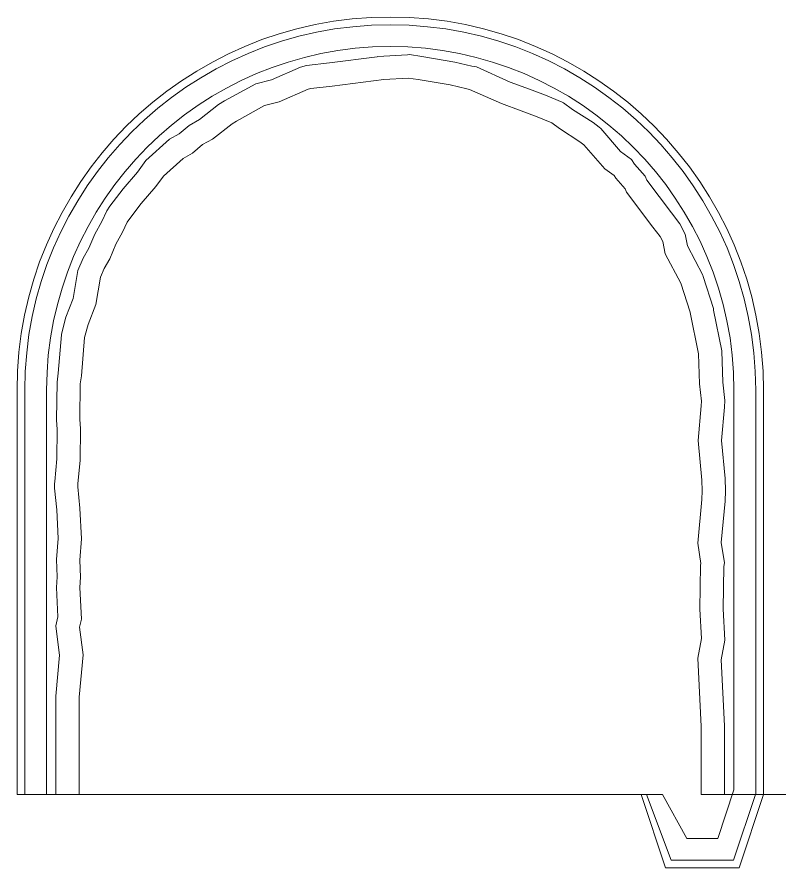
# Model space of a CAD drawing. Extents: x 62300 to 63089, y 108404 to 108784.
# Drawn here: x 63064.67 to 63089.39, y 108710.01 to 108737.37 of the extents above; entities that cross this region are included whole.
import ezdxf

# ---------------------------------------------------------------- set-up
doc = ezdxf.new("R2010")
doc.units = 0
doc.header["$MEASUREMENT"] = 0
doc.layers.add('LIN018CO', color=6, linetype='Continuous')
doc.layers.add('LIN050CO', color=3, linetype='Continuous')
doc.layers.add('no_plot', color=5, linetype='Continuous', plot=False)
doc.linetypes.add('ROCCIA', pattern='A,0.25,[130,BERETTA.shx,S=0.1,R=0,X=0,Y=0],-0.2,0.25', length=0.7)

msp = doc.modelspace()

# ---------------------------------------------------------------- linework, layer by layer
at = {"layer": 'LIN018CO', "lineweight": 0, "flags": 128}
for points in [[(63065.919, 108712.368), (63065.919, 108713.01), (63065.919, 108713.612), (63065.919, 108714.427), (63065.919, 108714.624), (63065.919, 108715.53), (63066.039, 108716.846), (63065.916, 108717.785), (63065.915, 108717.792), (63065.985, 108718.084), (63065.939, 108719.027), (63065.955, 108719.365), (63065.939, 108719.922), (63065.99, 108720.597), (63065.946, 108721.524), (63065.872, 108722.219), (63065.871, 108722.361), (63065.881, 108722.439), (63065.946, 108723.16), (63065.965, 108724.109), (63065.944, 108724.413), (63065.955, 108725.63), (63065.993, 108725.916), (63066.099, 108727.149), (63066.098, 108727.171), (63066.237, 108727.716), (63066.473, 108728.321), (63066.626, 108729.218), (63066.8, 108729.613), (63066.979, 108729.931), (63067.176, 108730.388), (63067.393, 108730.788), (63067.553, 108731.14), (63067.654, 108731.287), (63068.084, 108731.847), (63068.543, 108732.381), (63068.816, 108732.758), (63069.572, 108733.439), (63069.886, 108733.609), (63070.199, 108733.881), (63070.536, 108734.069), (63071.152, 108734.55), (63071.337, 108734.669), (63072.344, 108735.221), (63072.851, 108735.352), (63073.782, 108735.755), (63073.979, 108735.807), (63074.711, 108735.893), (63076.247, 108736.09), (63076.274, 108736.102), (63077.228, 108736.156), (63077.282, 108736.158), (63077.68, 108736.1), (63078.746, 108735.917), (63079.29, 108735.79), (63079.439, 108735.761), (63080.526, 108735.277), (63081.144, 108735.05), (63081.664, 108734.853), (63082.199, 108734.634), (63082.241, 108734.613), (63082.532, 108734.399), (63083.194, 108733.973), (63083.388, 108733.826), (63083.434, 108733.783), (63084.073, 108733.047), (63084.426, 108732.79), (63084.522, 108732.634), (63084.863, 108732.252), (63084.92, 108732.12), (63085.707, 108731.07), (63085.983, 108730.717), (63086.148, 108730.387), (63086.221, 108730.006), (63086.72, 108729.07), (63086.728, 108729.021), (63087.056, 108728.001), (63087.059, 108727.993), (63087.058, 108727.938), (63087.327, 108726.64), (63087.329, 108726.628), (63087.362, 108725.624), (63087.426, 108725.04), (63087.418, 108724.82), (63087.316, 108723.757), (63087.431, 108722.534), (63087.45, 108722.138), (63087.438, 108721.806), (63087.308, 108720.472), (63087.409, 108719.82), (63087.396, 108719.697), (63087.367, 108718.344), (63087.43, 108717.337), (63087.31, 108716.698), (63087.419, 108714.58), (63087.419, 108714.28), (63087.419, 108712.368)], [(63066.669, 108712.368), (63066.669, 108713.01), (63066.669, 108713.612), (63066.669, 108714.427), (63066.669, 108714.624), (63066.669, 108715.496), (63066.793, 108716.861), (63066.677, 108717.75), (63066.74, 108718.013), (63066.69, 108719.027), (63066.706, 108719.358), (63066.69, 108719.905), (63066.742, 108720.586), (63066.694, 108721.582), (63066.622, 108722.262), (63066.621, 108722.319), (63066.626, 108722.358), (63066.695, 108723.118), (63066.715, 108724.127), (63066.694, 108724.435), (63066.704, 108725.576), (63066.739, 108725.834), (63066.844, 108727.059), (63066.952, 108727.487), (63067.199, 108728.12), (63067.35, 108729), (63067.471, 108729.277), (63067.652, 108729.597), (63067.851, 108730.06), (63068.064, 108730.453), (63068.208, 108730.769), (63068.261, 108730.845), (63068.666, 108731.374), (63069.132, 108731.916), (63069.377, 108732.254), (63070.008, 108732.823), (63070.315, 108732.989), (63070.632, 108733.264), (63070.952, 108733.443), (63071.587, 108733.938), (63071.721, 108734.024), (63072.623, 108734.518), (63073.096, 108734.64), (63074.029, 108735.044), (63074.12, 108735.069), (63074.802, 108735.149), (63076.458, 108735.361), (63076.461, 108735.362), (63077.242, 108735.406), (63077.563, 108735.359), (63078.597, 108735.182), (63079.134, 108735.056), (63079.212, 108735.041), (63080.244, 108734.582), (63080.882, 108734.348), (63081.389, 108734.155), (63081.861, 108733.962), (63082.106, 108733.781), (63082.765, 108733.357), (63082.896, 108733.259), (63083.563, 108732.491), (63083.864, 108732.272), (63083.918, 108732.184), (63084.223, 108731.843), (63084.267, 108731.74), (63085.112, 108730.614), (63085.346, 108730.314), (63085.431, 108730.145), (63085.505, 108729.754), (63086.008, 108728.812), (63086.307, 108727.882), (63086.306, 108727.869), (63086.582, 108726.537), (63086.614, 108725.572), (63086.674, 108725.013), (63086.669, 108724.869), (63086.563, 108723.757), (63086.683, 108722.481), (63086.699, 108722.134), (63086.689, 108721.856), (63086.552, 108720.451), (63086.653, 108719.8), (63086.647, 108719.743), (63086.616, 108718.329), (63086.676, 108717.383), (63086.557, 108716.749), (63086.669, 108714.56), (63086.669, 108714.28), (63086.669, 108712.368)]]:
    msp.add_lwpolyline(points, dxfattribs=at)
at = {"layer": 'LIN050CO', "linetype": 'ROCCIA', "lineweight": 0, "ltscale": 2, "flags": 128}
msp.add_lwpolyline([(63084.732, 108712.368), (63085.519, 108710.008), (63087.882, 108710.008), (63088.669, 108712.368), (63088.669, 108725.368, 1), (63064.669, 108725.368), (63064.669, 108712.368)], format="xyb", close=True, dxfattribs=at)
at = {"layer": 'no_plot', "lineweight": 0, "ltscale": 2, "flags": 128}
for points in [[(63084.912, 108712.368), (63085.699, 108710.258), (63087.702, 108710.258), (63088.419, 108712.408), (63088.419, 108725.368, 1), (63064.919, 108725.368), (63064.919, 108712.368)], [(63085.417, 108712.368), (63086.204, 108710.958), (63087.198, 108710.958), (63087.719, 108712.522), (63087.719, 108725.368, 1), (63065.619, 108725.368), (63065.619, 108712.368)]]:
    msp.add_lwpolyline(points, format="xyb", close=True, dxfattribs=at)
at = {"layer": 'no_plot', "lineweight": 0, "flags": 128}
msp.add_lwpolyline([(63086.669, 108712.368), (63089.391, 108712.368)], dxfattribs=at)

doc.saveas('drawing.dxf')
